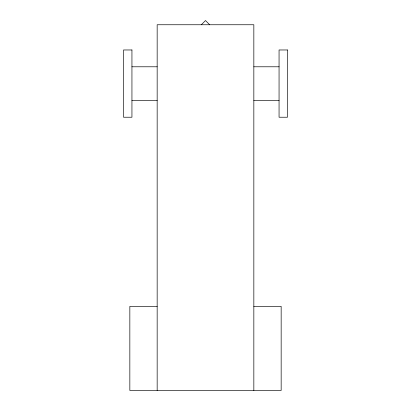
<?xml version="1.0" encoding="UTF-8"?>
<svg xmlns="http://www.w3.org/2000/svg" width="411" height="411" viewBox="0 0 411 411"><rect width="100%" height="100%" fill="white"/><g stroke="black" fill="none" stroke-linecap="round" stroke-linejoin="round"><path stroke-width="0.62" d="M201.298 24.752L205.5 20.55L209.702 24.752M131.941 66.788L157.161 66.788M253.839 66.788L279.059 66.788M131.941 100.412L157.161 100.412M253.839 100.412L279.059 100.412M157.161 306.38L129.84 306.38L129.84 390.45L281.16 390.45L281.16 306.38L253.839 306.38M253.839 390.45L253.839 24.752L157.161 24.752L157.161 390.45M131.941 49.972L123.531 49.972L123.531 117.227L131.941 117.227L131.941 49.972M287.469 49.972L279.059 49.972L279.059 117.227L287.469 117.227L287.469 49.972"/></g></svg>
